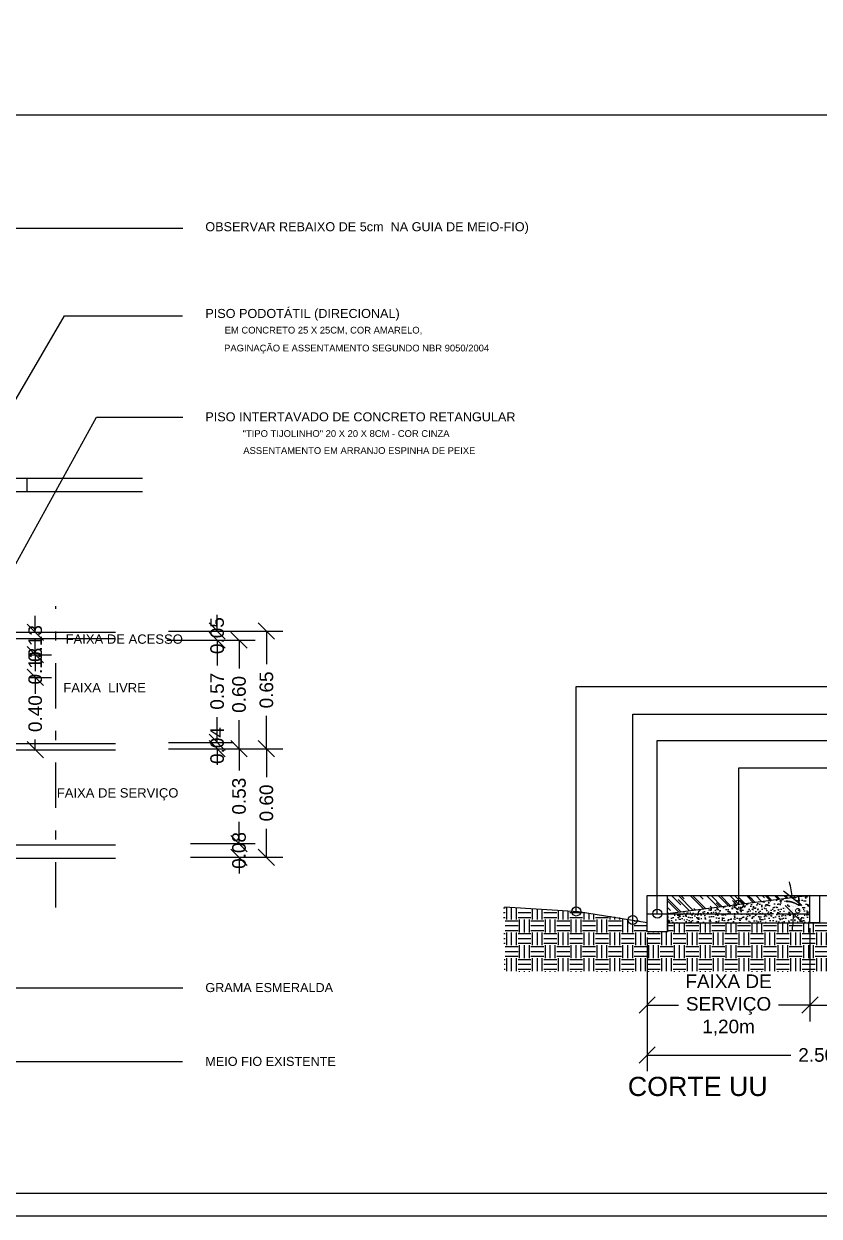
# Model space of a CAD drawing. Header units: millimetres. Extents: x 2182 to 2335, y 1488 to 1614.
# Drawn here: x 2199.27 to 2208.06, y 1491.65 to 1504.83 of the extents above; entities that cross this region are included whole.
import ezdxf
from ezdxf import colors
from ezdxf.entities.mleader import LeaderData, LeaderLine
from ezdxf.math import Vec2, Vec3

# ---------------------------------------------------------------- set-up
doc = ezdxf.new("R2010")
doc.units = ezdxf.units.MM
doc.linetypes.add('DASHDOT', pattern=[1, 0.5, -0.25, 0, -0.25])
for name, color, linetype in [('contraventamentos', 7, 'Continuous'), ('default', 7, 'Continuous'), ('TEXTOS', 7, 'Continuous')]:
    doc.layers.add(name, color=color, linetype=linetype)
doc.styles.add('Anotativo', font='arial.ttf')
doc.styles.add('Arial1', font='arial.ttf')
doc.styles.get("Standard").update_dxf_attribs({"font": 'arial.ttf'})
doc.styles.add('Swis721 Lt BT', font='swissl.ttf')
doc.dimstyles.new('1.50', dxfattribs={"dimtxt": 0.15, "dimasz": 0.18, "dimexe": 0.18, "dimexo": 0.0625, "dimgap": 0.09, "dimtad": 0, "dimlfac": 0.5, "dimzin": 0, "dimdsep": 46, "dimtxsty": 'Anotativo', "dimblk": 'ARCHTICK', "dimcen": 0.09, "dimclrd": 1, "dimclre": 7, "dimadec": 0, "dimazin": 0, "dimtfac": 1, "dimtix": 1, "dimtofl": 0, "dimtmove": 0, "dimatfit": 3, "dimfxl": 1, "dimtolj": 1, "dimtzin": 0, "dimarcsym": 0})
doc.dimstyles.get("Standard").update_dxf_attribs({"dimtxt": 0.15, "dimasz": 0.18, "dimexe": 0.18, "dimexo": 0.0625, "dimgap": 0.09, "dimtad": 0, "dimzin": 0, "dimdsep": 46, "dimtxsty": 'Anotativo', "dimblk": 'ARCHTICK', "dimcen": 0.09, "dimclrd": 1, "dimclre": 7, "dimadec": 0, "dimazin": 0, "dimtfac": 1, "dimtix": 1, "dimtofl": 0, "dimtmove": 0, "dimatfit": 3, "dimfxl": 1, "dimtolj": 1, "dimtzin": 0, "dimarcsym": 0})

# ---------------------------------------------------------------- blocks, each defined once
blk = doc.blocks.new('_ArchTick')
at = {"layer": 'contraventamentos'}
blk.add_line((-0.5, -0.5), (0.5, 0.5), dxfattribs=at)
blk = doc.blocks.new('*D551')
at = {"color": 7, "linetype": 'Continuous', "lineweight": -2, "transparency": 16777216}
blk.add_line((2207.592, 1494.997), (2207.958, 1494.997), dxfattribs=at)
at = {"color": 1, "linetype": 'Continuous', "lineweight": -2, "transparency": 16777216}
for start, end in [(7.2369, 14.6435), (352.5934, 0)]:
    blk.add_arc((2206.385, 1494.997), 1.393, start, end, dxfattribs=at)
at = {"layer": 'Defpoints', "color": 0, "linetype": 'Continuous', "transparency": 16777216}
for p in [(2207.96, 1495.197), (2206.385, 1494.997), (2206.385, 1494.997), (2207.529, 1494.997), (2207.777, 1495.056)]:
    blk.add_point(p, dxfattribs=at)
at = {"color": 1, "linetype": 'Continuous', "lineweight": -2, "transparency": 16777216, "xscale": 0.18, "yscale": 0.18, "zscale": 0.18}
for p, rotation in [((2207.767, 1495.173), 277.236922025958), ((2207.778, 1494.997), 90.00000000000807)]:
    blk.add_blockref('_ArchTick', p, dxfattribs=dict(at, rotation=rotation))
at = {"color": 0, "linetype": 'Continuous', "transparency": 16777216, "insert": (2207.775, 1495.085), "char_height": 0.15, "attachment_point": 5, "rotation": 273.6185, "style": 'Anotativo'}
blk.add_mtext('\\A1;7°', dxfattribs=at)
blk = doc.blocks.new('_Origin')
at = {"color": 0, "linetype": 'ByBlock', "lineweight": -2}
blk.add_line((0, 0), (-1, 0), dxfattribs=at)
blk.add_circle((0, 0), 0.5, dxfattribs=at)
blk = doc.blocks.new('*D552')
at = {"color": 7, "linetype": 'Continuous', "lineweight": -2, "transparency": 16777216}
for p, q in [((2206.16, 1494.735), (2206.16, 1493.806)), ((2207.96, 1494.835), (2207.96, 1493.806))]:
    blk.add_line(p, q, dxfattribs=at)
at = {"color": 1, "linetype": 'Continuous', "lineweight": -2, "transparency": 16777216}
for p, q in [((2206.16, 1493.986), (2206.506, 1493.986)), ((2207.96, 1493.986), (2207.613, 1493.986))]:
    blk.add_line(p, q, dxfattribs=at)
at = {"layer": 'Defpoints', "color": 0, "linetype": 'Continuous', "transparency": 16777216}
for p in [(2207.96, 1494.897), (2206.16, 1494.797), (2207.96, 1493.986)]:
    blk.add_point(p, dxfattribs=at)
at = {"color": 1, "linetype": 'Continuous', "lineweight": -2, "transparency": 16777216, "xscale": 0.18, "yscale": 0.18, "zscale": 0.18, "rotation": 180}
blk.add_blockref('_ArchTick', (2206.16, 1493.986), dxfattribs=at)
at = {"color": 1, "linetype": 'Continuous', "lineweight": -2, "transparency": 16777216, "xscale": 0.18, "yscale": 0.18, "zscale": 0.18}
blk.add_blockref('_ArchTick', (2207.96, 1493.986), dxfattribs=at)
at = {"color": 0, "linetype": 'Continuous', "transparency": 16777216, "insert": (2207.06, 1493.986), "char_height": 0.15, "attachment_point": 5, "style": 'Anotativo'}
blk.add_mtext('\\A1;FAIXA DE\\PSERVIÇO\\P1,20m', dxfattribs=at)
blk = doc.blocks.new('*D553')
at = {"color": 7, "linetype": 'Continuous', "lineweight": -2, "transparency": 16777216}
for p, q in [((2207.96, 1494.835), (2207.96, 1493.806)), ((2209.76, 1494.835), (2209.76, 1493.806))]:
    blk.add_line(p, q, dxfattribs=at)
at = {"color": 1, "linetype": 'Continuous', "lineweight": -2, "transparency": 16777216}
for p, q in [((2207.96, 1493.986), (2208.475, 1493.986)), ((2209.76, 1493.986), (2209.244, 1493.986))]:
    blk.add_line(p, q, dxfattribs=at)
at = {"layer": 'Defpoints', "color": 0, "linetype": 'Continuous', "transparency": 16777216}
for p in [(2207.96, 1494.897), (2209.76, 1494.897), (2209.76, 1493.986)]:
    blk.add_point(p, dxfattribs=at)
at = {"color": 1, "linetype": 'Continuous', "lineweight": -2, "transparency": 16777216, "xscale": 0.18, "yscale": 0.18, "zscale": 0.18, "rotation": 180}
blk.add_blockref('_ArchTick', (2207.96, 1493.986), dxfattribs=at)
at = {"color": 1, "linetype": 'Continuous', "lineweight": -2, "transparency": 16777216, "xscale": 0.18, "yscale": 0.18, "zscale": 0.18}
blk.add_blockref('_ArchTick', (2209.76, 1493.986), dxfattribs=at)
at = {"color": 0, "linetype": 'Continuous', "transparency": 16777216, "insert": (2208.86, 1493.986), "char_height": 0.15, "attachment_point": 5, "style": 'Anotativo'}
blk.add_mtext('\\A1;FAIXA\\PLIVRE\\P1,30m', dxfattribs=at)
blk = doc.blocks.new('*D555')
at = {"color": 7, "linetype": 'Continuous', "lineweight": -2, "transparency": 16777216}
for p, q in [((2206.16, 1494.735), (2206.16, 1493.254)), ((2209.91, 1494.835), (2209.91, 1493.254))]:
    blk.add_line(p, q, dxfattribs=at)
at = {"color": 1, "linetype": 'Continuous', "lineweight": -2, "transparency": 16777216}
for p, q in [((2206.16, 1493.434), (2207.749, 1493.434)), ((2209.91, 1493.434), (2208.32, 1493.434))]:
    blk.add_line(p, q, dxfattribs=at)
at = {"layer": 'Defpoints', "color": 0, "linetype": 'Continuous', "transparency": 16777216}
for p in [(2209.91, 1494.897), (2206.16, 1494.797), (2209.91, 1493.434)]:
    blk.add_point(p, dxfattribs=at)
at = {"color": 1, "linetype": 'Continuous', "lineweight": -2, "transparency": 16777216, "xscale": 0.18, "yscale": 0.18, "zscale": 0.18, "rotation": 180}
blk.add_blockref('_ArchTick', (2206.16, 1493.434), dxfattribs=at)
at = {"color": 1, "linetype": 'Continuous', "lineweight": -2, "transparency": 16777216, "xscale": 0.18, "yscale": 0.18, "zscale": 0.18}
blk.add_blockref('_ArchTick', (2209.91, 1493.434), dxfattribs=at)
at = {"color": 0, "linetype": 'Continuous', "transparency": 16777216, "insert": (2208.035, 1493.434), "char_height": 0.15, "attachment_point": 5, "style": 'Anotativo'}
blk.add_mtext('\\A1;2.50', dxfattribs=at)
blk = doc.blocks.new('*D560')
at = {"color": 7, "linetype": 'Continuous', "lineweight": -2, "transparency": 16777216}
for p, q in [((2201.109, 1496.821), (2202.129, 1496.821)), ((2201.109, 1495.621), (2202.129, 1495.621))]:
    blk.add_line(p, q, dxfattribs=at)
at = {"color": 1, "linetype": 'Continuous', "lineweight": -2, "transparency": 16777216}
for p, q in [((2201.949, 1496.821), (2201.949, 1496.506)), ((2201.949, 1495.621), (2201.949, 1495.936))]:
    blk.add_line(p, q, dxfattribs=at)
at = {"layer": 'Defpoints', "color": 0, "linetype": 'Continuous', "transparency": 16777216}
for p in [(2201.046, 1496.821), (2201.949, 1496.821), (2201.046, 1495.621)]:
    blk.add_point(p, dxfattribs=at)
at = {"color": 1, "linetype": 'Continuous', "lineweight": -2, "transparency": 16777216, "xscale": 0.18, "yscale": 0.18, "zscale": 0.18}
for p, rotation in [((2201.949, 1496.821), 90), ((2201.949, 1495.621), 270)]:
    blk.add_blockref('_ArchTick', p, dxfattribs=dict(at, rotation=rotation))
at = {"color": 0, "linetype": 'Continuous', "transparency": 16777216, "insert": (2201.949, 1496.221), "char_height": 0.15, "attachment_point": 5, "rotation": 90, "style": 'Anotativo'}
blk.add_mtext('\\A1;0.60', dxfattribs=at)
blk = doc.blocks.new('*D561')
at = {"color": 7, "linetype": 'Continuous', "lineweight": -2, "transparency": 16777216}
for p, q in [((2201.109, 1498.121), (2202.129, 1498.121)), ((2201.109, 1496.821), (2202.129, 1496.821))]:
    blk.add_line(p, q, dxfattribs=at)
at = {"color": 1, "linetype": 'Continuous', "lineweight": -2, "transparency": 16777216}
for p, q in [((2201.949, 1498.121), (2201.949, 1497.756)), ((2201.949, 1496.821), (2201.949, 1497.186))]:
    blk.add_line(p, q, dxfattribs=at)
at = {"layer": 'Defpoints', "color": 0, "linetype": 'Continuous', "transparency": 16777216}
for p in [(2201.046, 1498.121), (2201.949, 1498.121), (2201.046, 1496.821)]:
    blk.add_point(p, dxfattribs=at)
at = {"color": 1, "linetype": 'Continuous', "lineweight": -2, "transparency": 16777216, "xscale": 0.18, "yscale": 0.18, "zscale": 0.18}
for p, rotation in [((2201.949, 1498.121), 90), ((2201.949, 1496.821), 270)]:
    blk.add_blockref('_ArchTick', p, dxfattribs=dict(at, rotation=rotation))
at = {"color": 0, "linetype": 'Continuous', "transparency": 16777216, "insert": (2201.949, 1497.471), "char_height": 0.15, "attachment_point": 5, "rotation": 90, "style": 'Anotativo'}
blk.add_mtext('\\A1;0.65', dxfattribs=at)
blk = doc.blocks.new('*D562')
at = {"color": 1, "linetype": 'Continuous', "lineweight": -2, "transparency": 16777216}
for p, q in [((2201.646, 1495.771), (2201.646, 1495.951)), ((2201.646, 1495.621), (2201.646, 1495.441))]:
    blk.add_line(p, q, dxfattribs=at)
at = {"color": 7, "linetype": 'Continuous', "lineweight": -2, "transparency": 16777216}
for p, q in [((2201.109, 1495.771), (2201.826, 1495.771)), ((2201.109, 1495.621), (2201.826, 1495.621))]:
    blk.add_line(p, q, dxfattribs=at)
at = {"layer": 'Defpoints', "color": 0, "linetype": 'Continuous', "transparency": 16777216}
for p in [(2201.046, 1495.771), (2201.646, 1495.771), (2201.046, 1495.621)]:
    blk.add_point(p, dxfattribs=at)
at = {"color": 1, "linetype": 'Continuous', "lineweight": -2, "transparency": 16777216, "xscale": 0.18, "yscale": 0.18, "zscale": 0.18}
for p, rotation in [((2201.646, 1495.771), 270), ((2201.646, 1495.621), 90)]:
    blk.add_blockref('_ArchTick', p, dxfattribs=dict(at, rotation=rotation))
at = {"color": 0, "linetype": 'Continuous', "transparency": 16777216, "insert": (2201.646, 1495.696), "char_height": 0.15, "attachment_point": 5, "rotation": 90, "style": 'Anotativo'}
blk.add_mtext('\\A1;0.08', dxfattribs=at)
blk = doc.blocks.new('*D563')
at = {"color": 7, "linetype": 'Continuous', "lineweight": -2, "transparency": 16777216}
for p, q in [((2201.109, 1496.821), (2201.826, 1496.821)), ((2201.109, 1495.771), (2201.826, 1495.771))]:
    blk.add_line(p, q, dxfattribs=at)
at = {"color": 1, "linetype": 'Continuous', "lineweight": -2, "transparency": 16777216}
for p, q in [((2201.646, 1496.821), (2201.646, 1496.581)), ((2201.646, 1495.771), (2201.646, 1496.011))]:
    blk.add_line(p, q, dxfattribs=at)
at = {"layer": 'Defpoints', "color": 0, "linetype": 'Continuous', "transparency": 16777216}
for p in [(2201.046, 1496.821), (2201.646, 1496.821), (2201.046, 1495.771)]:
    blk.add_point(p, dxfattribs=at)
at = {"color": 1, "linetype": 'Continuous', "lineweight": -2, "transparency": 16777216, "xscale": 0.18, "yscale": 0.18, "zscale": 0.18}
for p, rotation in [((2201.646, 1496.821), 90), ((2201.646, 1495.771), 270)]:
    blk.add_blockref('_ArchTick', p, dxfattribs=dict(at, rotation=rotation))
at = {"color": 0, "linetype": 'Continuous', "transparency": 16777216, "insert": (2201.646, 1496.296), "char_height": 0.15, "attachment_point": 5, "rotation": 90, "style": 'Anotativo'}
blk.add_mtext('\\A1;0.53', dxfattribs=at)
blk = doc.blocks.new('*D564')
at = {"color": 1, "linetype": 'Continuous', "lineweight": -2, "transparency": 16777216}
for p, q in [((2201.404, 1496.891), (2201.404, 1497.071)), ((2201.404, 1496.821), (2201.404, 1496.641))]:
    blk.add_line(p, q, dxfattribs=at)
at = {"color": 7, "linetype": 'Continuous', "lineweight": -2, "transparency": 16777216}
for p, q in [((2200.867, 1496.891), (2201.584, 1496.891)), ((2200.867, 1496.821), (2201.584, 1496.821))]:
    blk.add_line(p, q, dxfattribs=at)
at = {"layer": 'Defpoints', "color": 0, "linetype": 'Continuous', "transparency": 16777216}
for p in [(2200.805, 1496.891), (2201.404, 1496.891), (2200.805, 1496.821)]:
    blk.add_point(p, dxfattribs=at)
at = {"color": 1, "linetype": 'Continuous', "lineweight": -2, "transparency": 16777216, "xscale": 0.18, "yscale": 0.18, "zscale": 0.18}
for p, rotation in [((2201.404, 1496.891), 270), ((2201.404, 1496.821), 90)]:
    blk.add_blockref('_ArchTick', p, dxfattribs=dict(at, rotation=rotation))
at = {"color": 0, "linetype": 'Continuous', "transparency": 16777216, "insert": (2201.404, 1496.856), "char_height": 0.15, "attachment_point": 5, "rotation": 90, "style": 'Anotativo'}
blk.add_mtext('\\A1;0.04', dxfattribs=at)
blk = doc.blocks.new('*D565')
at = {"color": 7, "linetype": 'Continuous', "lineweight": -2, "transparency": 16777216}
for p, q in [((2200.849, 1498.021), (2201.584, 1498.021)), ((2200.867, 1496.891), (2201.584, 1496.891))]:
    blk.add_line(p, q, dxfattribs=at)
at = {"color": 1, "linetype": 'Continuous', "lineweight": -2, "transparency": 16777216}
for p, q in [((2201.404, 1498.021), (2201.404, 1497.741)), ((2201.404, 1496.891), (2201.404, 1497.171))]:
    blk.add_line(p, q, dxfattribs=at)
at = {"layer": 'Defpoints', "color": 0, "linetype": 'Continuous', "transparency": 16777216}
for p in [(2200.786, 1498.021), (2201.404, 1498.021), (2200.805, 1496.891)]:
    blk.add_point(p, dxfattribs=at)
at = {"color": 1, "linetype": 'Continuous', "lineweight": -2, "transparency": 16777216, "xscale": 0.18, "yscale": 0.18, "zscale": 0.18}
for p, rotation in [((2201.404, 1498.021), 90), ((2201.404, 1496.891), 270)]:
    blk.add_blockref('_ArchTick', p, dxfattribs=dict(at, rotation=rotation))
at = {"color": 0, "linetype": 'Continuous', "transparency": 16777216, "insert": (2201.404, 1497.456), "char_height": 0.15, "attachment_point": 5, "rotation": 90, "style": 'Anotativo'}
blk.add_mtext('\\A1;0.57', dxfattribs=at)
blk = doc.blocks.new('*D566')
at = {"color": 1, "linetype": 'Continuous', "lineweight": -2, "transparency": 16777216}
for p, q in [((2201.404, 1498.121), (2201.404, 1498.301)), ((2201.404, 1498.021), (2201.404, 1497.841))]:
    blk.add_line(p, q, dxfattribs=at)
at = {"color": 7, "linetype": 'Continuous', "lineweight": -2, "transparency": 16777216}
for p, q in [((2200.849, 1498.021), (2201.584, 1498.021)), ((2200.867, 1498.121), (2201.584, 1498.121))]:
    blk.add_line(p, q, dxfattribs=at)
at = {"layer": 'Defpoints', "color": 0, "linetype": 'Continuous', "transparency": 16777216}
for p in [(2200.786, 1498.021), (2200.805, 1498.121), (2201.404, 1498.121)]:
    blk.add_point(p, dxfattribs=at)
at = {"color": 1, "linetype": 'Continuous', "lineweight": -2, "transparency": 16777216, "xscale": 0.18, "yscale": 0.18, "zscale": 0.18}
for p, rotation in [((2201.404, 1498.121), 270), ((2201.404, 1498.021), 90)]:
    blk.add_blockref('_ArchTick', p, dxfattribs=dict(at, rotation=rotation))
at = {"color": 0, "linetype": 'Continuous', "transparency": 16777216, "insert": (2201.404, 1498.071), "char_height": 0.15, "attachment_point": 5, "rotation": 90, "style": 'Anotativo'}
blk.add_mtext('\\A1;0.05', dxfattribs=at)
blk = doc.blocks.new('*D575')
at = {"color": 7, "linetype": 'Continuous', "lineweight": -2, "transparency": 16777216}
for p, q in [((2201.447, 1498.021), (2201.826, 1498.021)), ((2201.401, 1496.821), (2201.826, 1496.821))]:
    blk.add_line(p, q, dxfattribs=at)
at = {"color": 1, "linetype": 'Continuous', "lineweight": -2, "transparency": 16777216}
for p, q in [((2201.646, 1498.021), (2201.646, 1497.706)), ((2201.646, 1496.821), (2201.646, 1497.136))]:
    blk.add_line(p, q, dxfattribs=at)
at = {"layer": 'Defpoints', "color": 0, "linetype": 'Continuous', "transparency": 16777216}
for p in [(2201.384, 1498.021), (2201.646, 1498.021), (2201.339, 1496.821)]:
    blk.add_point(p, dxfattribs=at)
at = {"color": 1, "linetype": 'Continuous', "lineweight": -2, "transparency": 16777216, "xscale": 0.18, "yscale": 0.18, "zscale": 0.18}
for p, rotation in [((2201.646, 1498.021), 90), ((2201.646, 1496.821), 270)]:
    blk.add_blockref('_ArchTick', p, dxfattribs=dict(at, rotation=rotation))
at = {"color": 0, "linetype": 'Continuous', "transparency": 16777216, "insert": (2201.646, 1497.421), "char_height": 0.15, "attachment_point": 5, "rotation": 90, "style": 'Anotativo'}
blk.add_mtext('\\A1;0.60', dxfattribs=at)
blk = doc.blocks.new('*D637')
at = {"color": 7, "linetype": 'Continuous', "lineweight": -2, "transparency": 16777216}
for p, q in [((2199.333, 1497.609), (2199.572, 1497.609)), ((2199.333, 1496.809), (2199.572, 1496.809))]:
    blk.add_line(p, q, dxfattribs=at)
at = {"color": 1, "linetype": 'Continuous', "lineweight": -2, "transparency": 16777216}
for p, q in [((2199.392, 1497.609), (2199.392, 1497.493)), ((2199.392, 1496.809), (2199.392, 1496.924))]:
    blk.add_line(p, q, dxfattribs=at)
at = {"layer": 'Defpoints', "color": 0, "linetype": 'Continuous', "transparency": 16777216}
for p in [(2199.271, 1497.609), (2199.392, 1497.609), (2199.271, 1496.809)]:
    blk.add_point(p, dxfattribs=at)
at = {"color": 1, "linetype": 'Continuous', "lineweight": -2, "transparency": 16777216, "xscale": 0.18, "yscale": 0.18, "zscale": 0.18}
for p, rotation in [((2199.392, 1497.609), 90), ((2199.392, 1496.809), 270)]:
    blk.add_blockref('_ArchTick', p, dxfattribs=dict(at, rotation=rotation))
at = {"color": 0, "linetype": 'Continuous', "transparency": 16777216, "insert": (2199.392, 1497.209), "char_height": 0.15, "attachment_point": 5, "rotation": 90, "style": 'Anotativo'}
blk.add_mtext('\\A1;0.40', dxfattribs=at)
blk = doc.blocks.new('*D638')
at = {"color": 1, "linetype": 'Continuous', "lineweight": -2, "transparency": 16777216}
for p, q in [((2199.392, 1497.859), (2199.392, 1498.039)), ((2199.392, 1497.609), (2199.392, 1497.429))]:
    blk.add_line(p, q, dxfattribs=at)
at = {"color": 7, "linetype": 'Continuous', "lineweight": -2, "transparency": 16777216}
for p, q in [((2199.333, 1497.859), (2199.572, 1497.859)), ((2199.333, 1497.609), (2199.572, 1497.609))]:
    blk.add_line(p, q, dxfattribs=at)
at = {"layer": 'Defpoints', "color": 0, "linetype": 'Continuous', "transparency": 16777216}
for p in [(2199.271, 1497.859), (2199.392, 1497.859), (2199.271, 1497.609)]:
    blk.add_point(p, dxfattribs=at)
at = {"color": 1, "linetype": 'Continuous', "lineweight": -2, "transparency": 16777216, "xscale": 0.18, "yscale": 0.18, "zscale": 0.18}
for p, rotation in [((2199.392, 1497.859), 270), ((2199.392, 1497.609), 90)]:
    blk.add_blockref('_ArchTick', p, dxfattribs=dict(at, rotation=rotation))
at = {"color": 0, "linetype": 'Continuous', "transparency": 16777216, "insert": (2199.392, 1497.734), "char_height": 0.15, "attachment_point": 5, "rotation": 90, "style": 'Anotativo'}
blk.add_mtext('\\A1;0.13', dxfattribs=at)
blk = doc.blocks.new('*D639')
at = {"color": 1, "linetype": 'Continuous', "lineweight": -2, "transparency": 16777216}
for p, q in [((2199.392, 1498.109), (2199.392, 1498.289)), ((2199.392, 1497.859), (2199.392, 1497.679))]:
    blk.add_line(p, q, dxfattribs=at)
at = {"color": 7, "linetype": 'Continuous', "lineweight": -2, "transparency": 16777216}
for p, q in [((2199.333, 1498.109), (2199.572, 1498.109)), ((2199.333, 1497.859), (2199.572, 1497.859))]:
    blk.add_line(p, q, dxfattribs=at)
at = {"layer": 'Defpoints', "color": 0, "linetype": 'Continuous', "transparency": 16777216}
for p in [(2199.271, 1498.109), (2199.392, 1498.109), (2199.271, 1497.859)]:
    blk.add_point(p, dxfattribs=at)
at = {"color": 1, "linetype": 'Continuous', "lineweight": -2, "transparency": 16777216, "xscale": 0.18, "yscale": 0.18, "zscale": 0.18}
for p, rotation in [((2199.392, 1498.109), 270), ((2199.392, 1497.859), 90)]:
    blk.add_blockref('_ArchTick', p, dxfattribs=dict(at, rotation=rotation))
at = {"color": 0, "linetype": 'Continuous', "transparency": 16777216, "insert": (2199.392, 1497.984), "char_height": 0.15, "attachment_point": 5, "rotation": 90, "style": 'Anotativo'}
blk.add_mtext('\\A1;0.13', dxfattribs=at)

msp = doc.modelspace()

# ---------------------------------------------------------------- hatches: boundary and pattern name
at = {"linetype": 'Continuous'}
h = msp.add_hatch(dxfattribs=at)
h.set_pattern_fill('ANSI31', color=1, scale=0.21, angle=45)
h.set_pattern_definition([(90, (374.4082, -67.2279), (-0.66675, 1e-16), [])])
h.paths.add_polyline_path([(2187.821, 1499.813), (2185.999, 1499.813), (2185.999, 1499.663), (2188.421, 1499.663), (2188.421, 1499.713)])
h.paths.add_polyline_path([(2199.835, 1499.813), (2192.821, 1499.813), (2192.221, 1499.713), (2192.221, 1499.663), (2199.835, 1499.663)])
h.paths.add_polyline_path([(2192.221, 1499.713), (2188.421, 1499.713), (2188.421, 1499.663), (2192.221, 1499.663)])
h = msp.add_hatch(dxfattribs=at)
h.set_pattern_fill('EARTH', color=8, scale=0.0225, angle=90)
h.set_pattern_definition([(90, (-128.86384, -246.57011), (-0.142875, 0.142875), [0.142875, -0.142875]), (90, (-128.91742, -246.57011), (-0.142875, 0.142875), [0.142875, -0.142875]), (90, (-128.971, -246.57011), (-0.142875, 0.142875), [0.142875, -0.142875]), (180, (-128.98886, -246.55225), (-0.142875, -0.142875), [0.142875, -0.142875]), (180, (-128.98886, -246.49868), (-0.142875, -0.142875), [0.142875, -0.142875]), (180, (-128.98886, -246.4451), (-0.142875, -0.142875), [0.142875, -0.142875])])
edge = h.paths.add_edge_path()
edge.add_line((2210.244, 1494.353), (2210.244, 1495.197))
edge.add_line((2210.244, 1495.197), (2209.91, 1495.197))
edge.add_line((2209.91, 1495.197), (2209.91, 1494.897))
edge.add_line((2209.91, 1494.897), (2209.76, 1494.897))
edge.add_line((2209.76, 1494.897), (2206.385, 1494.897))
edge.add_line((2206.385, 1494.897), (2206.385, 1494.797))
edge.add_line((2206.385, 1494.797), (2206.16, 1494.797))
edge.add_line((2206.16, 1494.797), (2206.16, 1494.897))
edge.add_arc((2204.542, 1486.9), 8.16, 78.5636, 89.7991)
edge.add_line((2204.57, 1495.059), (2204.58, 1494.353))
edge.add_line((2204.58, 1494.353), (2210.244, 1494.353))
h = msp.add_hatch(dxfattribs=at)
h.set_pattern_fill('AR-CONC', scale=0.00059, angle=315)
h.set_pattern_definition([(5, (-128.86384, -246.57011), (0.0693564938, -0.0826558437), [0.0112395, -0.1236345]), (310, (-128.86384, -246.57011), (0.06500427, 0.0944108874), [0.0089916, -0.0989079447]), (55.4514447, (-128.85806, -246.577), (0.1343607603, 0.0117550406), [0.009552105, -0.1050732443]), (1.1842, (-128.84265, -246.54892), (0.0955525136, -0.1306320435), [0.01685925, -0.18545175]), (51.6355576, (-128.83468, -246.5598), (0.2022677905, 0.004181104), [0.014328164, -0.157610009]), (306.184151, (-128.84265, -246.54892), (0.202267791, 0.004181104), [0.013487381, -0.148361242]), (336, (-128.83735, -246.564816), (0.020588138, -0.1059167878), [0.0112395, -0.1236345]), (281, (-128.83735, -246.56482), (0.102625304, 0.0510585566), [0.0089916, -0.0989076]), (26.451445, (-128.83563, -246.57364), (0.1232134422, -0.0548582306), [0.009552105, -0.105073063]), (352.5, (-128.86384, -246.570114), (0.03656431407, 0.03398722675), [0, -0.09770872, 0, -0.1004062, 0, -0.09928225]), (322.5, (-128.86384, -246.570114), (0.0696713302, 0.0139179391), [0, -0.05724652, 0, -0.09546082, 0, -0.03783965]), (282.5, (-128.88747, -246.546483), (0.0541774554, -0.0589574392), [0, -0.037465, 0, -0.1168908, 0, -0.1551051]), (272.5, (-128.89807, -246.53589), (0.0724062118, -0.0511907036), [0, -0.0487045, 0, -0.07762748, 0, -0.1101471])])
h.paths.add_polyline_path([(2206.385, 1494.997), (2206.385, 1494.897), (2207.96, 1494.897), (2207.96, 1495.197)])
h = msp.add_hatch(dxfattribs=at)
h.set_pattern_fill('AR-RROOF', scale=0.0043, angle=315)
h.set_pattern_definition([(315, (-128.86384, -246.57011), (0.2471366485, -0.092676243), [1.6383, -0.21844, 0.5461, -0.10922]), (315, (-128.72251, -246.63421), (0.025485967, 0.179946372), [0.32766, -0.0360426, 0.65532, -0.081915]), (315, (-128.75958, -246.54308), (0.4533412895, -0.349852818), [0.87376, -0.152908, 0.43688, -0.10922])])
h.paths.add_polyline_path([(2207.96, 1495.197), (2206.385, 1495.197), (2206.385, 1494.997)])

# ---------------------------------------------------------------- linework, layer by layer
at = {"color": 7, "linetype": 'Continuous'}
msp.add_line((2183.012, 1503.829), (2215.453, 1503.829), dxfattribs=at)
at = {"color": 4, "linetype": 'Continuous'}
for p, q in [((2192.821, 1499.813), (2200.578, 1499.813)), ((2185.41, 1499.663), (2200.578, 1499.663)), ((2207.96, 1495.197), (2206.385, 1494.997)), ((2205.402, 1495.019), (2204.581, 1495.068)), ((2206.16, 1494.897), (2205.402, 1495.019)), ((2206.16, 1494.997), (2206.385, 1494.997)), ((2206.385, 1494.897), (2209.91, 1494.897))]:
    msp.add_line(p, q, dxfattribs=at)
at = {"color": 7, "linetype": 'DASHDOT'}
msp.add_line((2199.619, 1495.067), (2199.619, 1498.396), dxfattribs=at)
at = {"color": 9, "linetype": 'Continuous'}
for p, q in [((2199.171, 1498.109), (2200.279, 1498.109)), ((2199.171, 1498.039), (2200.279, 1498.039)), ((2199.171, 1496.879), (2200.279, 1496.879)), ((2199.171, 1496.809), (2200.279, 1496.809)), ((2199.171, 1495.759), (2200.279, 1495.759)), ((2199.171, 1495.609), (2200.279, 1495.609))]:
    msp.add_line(p, q, dxfattribs=at)
at = {"color": 1, "linetype": 'Continuous'}
for p, q in [((2206.16, 1495.197), (2210.709, 1495.197)), ((2206.16, 1494.997), (2206.16, 1495.197)), ((2206.385, 1494.997), (2206.385, 1495.197)), ((2206.16, 1494.797), (2206.16, 1494.997)), ((2206.385, 1494.797), (2206.385, 1494.997))]:
    msp.add_line(p, q, dxfattribs=at)
at = {"color": 3, "linetype": 'Continuous'}
for p, q in [((2207.96, 1494.897), (2207.96, 1495.197)), ((2206.385, 1494.997), (2207.529, 1494.997))]:
    msp.add_line(p, q, dxfattribs=at)
at = {"color": 6, "linetype": 'Continuous'}
for points in [[(2182.062, 1520.853), (2223.462, 1520.853), (2223.462, 1491.653), (2182.062, 1491.653)], [(2182.312, 1520.603), (2223.212, 1520.603), (2223.212, 1491.903), (2182.312, 1491.903)]]:
    msp.add_lwpolyline(points, close=True, dxfattribs=at)
at = {"color": 4, "linetype": 'Continuous'}
for points in [[(2208.065, 1494.897), (2207.96, 1494.897), (2207.96, 1495.197), (2208.065, 1495.197)], [(2206.385, 1494.797), (2206.16, 1494.797), (2206.16, 1494.997), (2206.385, 1494.997)]]:
    msp.add_lwpolyline(points, close=True, dxfattribs=at)

# ---------------------------------------------------------------- texts
at = {"color": 7, "linetype": 'Continuous', "style": 'Arial1'}
for s, p in [('EM CONCRETO 25 X 25CM, COR AMARELO, ', (2201.487, 1501.411)), (' PAGINAÇÃO E ASSENTAMENTO SEGUNDO NBR 9050/2004', (2201.452, 1501.213)), ('"TIPO TIJOLINHO" 20 X 20 X 8CM - COR CINZA', (2201.686, 1500.268)), ('ASSENTAMENTO EM ARRANJO ESPINHA DE PEIXE ', (2201.693, 1500.08))]:
    msp.add_text(s, height=0.07448, dxfattribs=at).set_placement(p)
at = {"layer": 'default', "color": 4, "style": 'Arial1'}
for s, p in [('FAIXA DE ACESSO', (2199.727, 1497.981)), ('FAIXA  LIVRE', (2199.702, 1497.443)), ('FAIXA DE SERVIÇO', (2199.63, 1496.281))]:
    msp.add_text(s, height=0.1032, dxfattribs=at).set_placement(p)
at = {"layer": 'TEXTOS', "color": 3, "style": 'Swis721 Lt BT'}
msp.add_text('CORTE UU', height=0.2121, dxfattribs=at).set_placement((2205.946, 1492.981))

# ---------------------------------------------------------------- dimensions: what is measured, and where the dimension line sits
at = {"color": 2, "linetype": 'Continuous'}
for base, p1, p2, picture, middle in [((2199.39233469, 1498.108828732), (2199.270740638, 1497.858828732), (2199.270740638, 1498.108828732), '*D639', (2199.39233469, 1497.983828732)), ((2199.39233469, 1497.858828732), (2199.270740638, 1497.608828732), (2199.270740638, 1497.858828732), '*D638', (2199.39233469, 1497.733828732))]:
    dim = msp.add_linear_dim(base=base, p1=p1, p2=p2, angle=90, dimstyle='1.50', override={"dimtmove": 1}, dxfattribs=at)
    dim.commit()
    dim.dimension.update_dxf_attribs({"geometry": picture, "text_midpoint": middle})
for base, p1, p2, picture, middle in [((2201.404, 1498.121), (2200.786, 1498.021), (2200.805, 1498.121), '*D566', (2201.404, 1498.071)), ((2201.949, 1498.121), (2201.046, 1496.821), (2201.046, 1498.121), '*D561', (2201.949, 1497.471)), ((2201.404266161, 1498.021027709), (2200.804616437, 1496.891027709), (2200.786237483, 1498.021027709), '*D565', (2201.404266161, 1497.456027709)), ((2201.646, 1498.021), (2201.339, 1496.821), (2201.384, 1498.021), '*D575', (2201.646, 1497.421)), ((2199.392, 1497.609), (2199.271, 1496.809), (2199.271, 1497.609), '*D637', (2199.392, 1497.209)), ((2201.404266161, 1496.891027709), (2200.804616437, 1496.821027709), (2200.804616437, 1496.891027709), '*D564', (2201.404266161, 1496.856027709)), ((2201.949, 1496.821), (2201.046, 1495.621), (2201.046, 1496.821), '*D560', (2201.949, 1496.221)), ((2201.6461086, 1496.821027709), (2201.046458876, 1495.771027709), (2201.046458876, 1496.821027709), '*D563', (2201.6461086, 1496.296027709))]:
    dim = msp.add_linear_dim(base=base, p1=p1, p2=p2, angle=90, dimstyle='1.50', dxfattribs=at)
    dim.commit()
    dim.dimension.update_dxf_attribs({"geometry": picture, "text_midpoint": middle})
at = {"color": 4, "linetype": 'Continuous'}
dim = msp.add_linear_dim(base=(2201.6461086, 1495.771027709), p1=(2201.046458876, 1495.621027709), p2=(2201.046458876, 1495.771027709), angle=90, dimstyle='1.50', dxfattribs=at)
dim.commit()
dim.dimension.update_dxf_attribs({"geometry": '*D562', "text_midpoint": (2201.6461086, 1495.696027709)})
at = {"color": 3, "linetype": 'Continuous'}
dim = msp.add_angular_dim_2l(base=(2207.777, 1495.056), line1=((2207.96, 1495.197), (2206.385, 1494.997)), line2=((2206.385, 1494.997), (2207.529, 1494.997)), dimstyle='Standard', dxfattribs=at)
dim.commit()
dim.dimension.update_dxf_attribs({"geometry": '*D551', "text_midpoint": (2207.775, 1495.085)})
at = {"color": 2, "linetype": 'Continuous'}
for base, p1, p2, text, picture, middle in [((2207.96, 1493.986), (2206.16, 1494.797), (2207.96, 1494.897), 'FAIXA DE\\PSERVIÇO\\P1,20m', '*D552', (2207.06, 1493.986)), ((2209.91, 1493.434), (2206.16, 1494.797), (2209.91, 1494.897), '2.50', '*D555', (2208.035, 1493.434)), ((2209.76, 1493.986), (2207.96, 1494.897), (2209.76, 1494.897), 'FAIXA\\PLIVRE\\P1,30m', '*D553', (2208.86, 1493.986))]:
    dim = msp.add_linear_dim(base=base, p1=p1, p2=p2, text=text, dimstyle='1.50', dxfattribs=at)
    dim.commit()
    dim.dimension.update_dxf_attribs({"geometry": picture, "text_midpoint": middle})

# ---------------------------------------------------------------- leaders
at = {"color": 8, "linetype": 'Continuous'}
ml = msp.add_multileader_mtext('Standard', dxfattribs=at)
ml.set_content('OBSERVAR REBAIXO DE 5cm  NA GUIA DE MEIO-FIO)', color=1)
ml.set_leader_properties()
ml.set_arrow_properties(name='ORIGIN')
ml.build(insert=Vec2(0, 0))
ml.multileader.update_dxf_attribs({"text_left_attachment_type": 2, "dogleg_length": 2, "arrow_head_size": 0.1})
ctx = ml.context
ctx.base_point, ctx.char_height, ctx.arrow_head_size, ctx.landing_gap_size, ctx.plane_origin = Vec3(2201.023, 1502.576), 0.1, 0.1, 0.25, Vec3(2192.306, 1500.117)
ctx.left_attachment = 2
notes = []
notes.append((ctx, [(0, (1, 1, 0), (2192.306, 1502.576), (1, 0), 8.717, [(0, [(2190.619, 1499.713)], 0, [])])]))
ctx.mtext.insert, ctx.mtext.flow_direction = Vec3(2201.273, 1502.642), 5
ml = msp.add_multileader_mtext('Standard', dxfattribs=at)
ml.set_content('PISO PODOTÁTIL (DIRECIONAL)', color=1)
ml.set_leader_properties()
ml.set_arrow_properties(name='ORIGIN')
ml.build(insert=Vec2(0, 0))
ml.multileader.update_dxf_attribs({"text_left_attachment_type": 2, "dogleg_length": 1, "arrow_head_size": 0.1})
ctx = ml.context
ctx.base_point, ctx.char_height, ctx.arrow_head_size, ctx.landing_gap_size, ctx.plane_origin = Vec3(2201.023, 1501.605), 0.1, 0.1, 0.25, Vec3(2199.717, 1499.146)
ctx.left_attachment = 2
notes.append((ctx, [(0, (1, 1, 0), (2199.717, 1501.605), (1, 0), 1.305, [(0, [(2197.462, 1497.757)], 0, [])])]))
ctx.mtext.insert, ctx.mtext.flow_direction = Vec3(2201.273, 1501.683), 5
ml = msp.add_multileader_mtext('Standard', dxfattribs=at)
ml.set_content('PISO INTERTAVADO DE CONCRETO RETANGULAR', color=1)
ml.set_leader_properties()
ml.set_arrow_properties(name='ORIGIN')
ml.build(insert=Vec2(0, 0))
ml.multileader.update_dxf_attribs({"text_left_attachment_type": 2, "dogleg_length": 1, "arrow_head_size": 0.1})
ctx = ml.context
ctx.base_point, ctx.char_height, ctx.arrow_head_size, ctx.landing_gap_size, ctx.plane_origin = Vec3(2201.023, 1500.488), 0.1, 0.1, 0.25, Vec3(2200.059, 1498.377)
ctx.left_attachment = 2
notes.append((ctx, [(0, (1, 1, 0), (2200.071, 1500.488), (1, 0), 0.952, [(0, [(2198.662, 1497.932)], 0, [])])]))
ctx.mtext.insert, ctx.mtext.flow_direction = Vec3(2201.273, 1500.54), 5
ml = msp.add_multileader_mtext('Standard', dxfattribs=at)
ml.set_content('VIA - RUA 08', color=1)
ml.set_leader_properties()
ml.set_arrow_properties(name='ORIGIN')
ml.build(insert=Vec2(0, 0))
ml.multileader.update_dxf_attribs({"text_left_attachment_type": 2, "dogleg_length": 18.862, "arrow_head_size": 0.1})
ctx = ml.context
ctx.base_point, ctx.char_height, ctx.arrow_head_size, ctx.landing_gap_size, ctx.plane_origin = Vec3(2211.022, 1497.508), 0.1, 0.1, 0.25, Vec3(2205.379, 1495.084)
ctx.left_attachment = 2
notes.append((ctx, [(0, (1, 1, 0), (2205.375, 1497.508), (1, 0), 5.647, [(0, [(2205.375, 1495.021)], 0, [])])]))
ctx.mtext.insert, ctx.mtext.flow_direction = Vec3(2211.272, 1497.559), 5
ml = msp.add_multileader_mtext('Standard', dxfattribs=at)
ml.set_content('SARGETA', color=1)
ml.set_leader_properties()
ml.set_arrow_properties(name='ORIGIN')
ml.build(insert=Vec2(0, 0))
ml.multileader.update_dxf_attribs({"text_left_attachment_type": 2, "dogleg_length": 18.862, "arrow_head_size": 0.1})
ctx = ml.context
ctx.base_point, ctx.char_height, ctx.arrow_head_size, ctx.landing_gap_size, ctx.plane_origin = Vec3(2211.022, 1497.204), 0.1, 0.1, 0.25, Vec3(2206.001, 1494.927)
ctx.left_attachment = 2
notes.append((ctx, [(0, (1, 1, 0), (2206.001, 1497.204), (1, 0), 5.02, [(0, [(2206.001, 1494.927)], 0, [])])]))
ctx.mtext.insert, ctx.mtext.flow_direction = Vec3(2211.272, 1497.255), 5
ml = msp.add_multileader_mtext('Standard', dxfattribs=at)
ml.set_content('GUIA REBAIXADA-5cm', color=1)
ml.set_leader_properties()
ml.set_arrow_properties(name='ORIGIN')
ml.build(insert=Vec2(0, 0))
ml.multileader.update_dxf_attribs({"text_left_attachment_type": 2, "dogleg_length": 18.862, "arrow_head_size": 0.1})
ctx = ml.context
ctx.base_point, ctx.char_height, ctx.arrow_head_size, ctx.landing_gap_size, ctx.plane_origin = Vec3(2211.022, 1496.913), 0.1, 0.1, 0.25, Vec3(2206.272, 1494.997)
ctx.left_attachment = 2
notes.append((ctx, [(0, (1, 1, 0), (2206.272, 1496.913), (1, 0), 4.75, [(0, [(2206.272, 1494.997)], 0, [])])]))
ctx.mtext.insert, ctx.mtext.flow_direction = Vec3(2211.272, 1496.965), 5
ml = msp.add_multileader_mtext('Standard', dxfattribs=at)
ml.set_content('RAMPA - i=8%', color=1)
ml.set_leader_properties()
ml.set_arrow_properties(name='ORIGIN')
ml.build(insert=Vec2(0, 0))
ml.multileader.update_dxf_attribs({"text_left_attachment_type": 2, "dogleg_length": 18.862, "arrow_head_size": 0.1})
ctx = ml.context
ctx.base_point, ctx.char_height, ctx.arrow_head_size, ctx.landing_gap_size, ctx.plane_origin = Vec3(2211.022, 1496.609), 0.1, 0.1, 0.25, Vec3(2207.172, 1495.097)
ctx.left_attachment = 2
notes.append((ctx, [(0, (1, 1, 0), (2207.172, 1496.609), (1, 0), 3.85, [(0, [(2207.172, 1495.097)], 0, [])])]))
ctx.mtext.insert, ctx.mtext.flow_direction = Vec3(2211.272, 1496.662), 5
ml = msp.add_multileader_mtext('Standard', dxfattribs=at)
ml.set_content('GRAMA ESMERALDA', color=1)
ml.set_leader_properties()
ml.set_arrow_properties(name='ORIGIN')
ml.build(insert=Vec2(0, 0))
ml.multileader.update_dxf_attribs({"text_left_attachment_type": 2, "dogleg_length": 18.862, "arrow_head_size": 0.1})
ctx = ml.context
ctx.base_point, ctx.char_height, ctx.arrow_head_size, ctx.landing_gap_size, ctx.plane_origin = Vec3(2201.023, 1494.178), 0.1, 0.1, 0.25, Vec3(2196.328, 1496.407)
ctx.left_attachment = 2
notes.append((ctx, [(0, (1, 1, 0), (2196.328, 1494.178), (1, 0), 4.695, [(0, [(2196.328, 1496.407)], 0, [])])]))
ctx.mtext.insert, ctx.mtext.flow_direction = Vec3(2201.273, 1494.23), 5
ml = msp.add_multileader_mtext('Standard', dxfattribs=at)
ml.set_content('MEIO FIO EXISTENTE', color=1)
ml.set_leader_properties()
ml.set_arrow_properties(name='ORIGIN')
ml.build(insert=Vec2(0, 0))
ml.multileader.update_dxf_attribs({"text_left_attachment_type": 2, "dogleg_length": 18.862, "arrow_head_size": 0.1})
ctx = ml.context
ctx.base_point, ctx.char_height, ctx.arrow_head_size, ctx.landing_gap_size, ctx.plane_origin = Vec3(2201.023, 1493.362), 0.1, 0.1, 0.25, Vec3(2195.479, 1494.649)
ctx.left_attachment = 2
notes.append((ctx, [(0, (1, 1, 0), (2195.485, 1493.362), (1, 0), 5.537, [(0, [(2195.479, 1495.685)], 0, [])])]))
ctx.mtext.insert, ctx.mtext.flow_direction = Vec3(2201.273, 1493.414), 5
for ctx, leaders in notes:
    for number, flags, end, landing, length, lines in leaders:
        leader = LeaderData()
        leader.index, (leader.has_last_leader_line, leader.has_dogleg_vector, leader.attachment_direction) = number, flags
        leader.last_leader_point, leader.dogleg_vector, leader.dogleg_length = Vec3(end), Vec3(landing), length
        for number, points, colour, breaks in lines:
            line = LeaderLine()
            line.index, line.vertices, line.color, line.breaks = number, Vec3.list(points), colors.encode_raw_color(colour), breaks
            leader.lines.append(line)
        ctx.leaders.append(leader)

doc.saveas('drawing.dxf')
